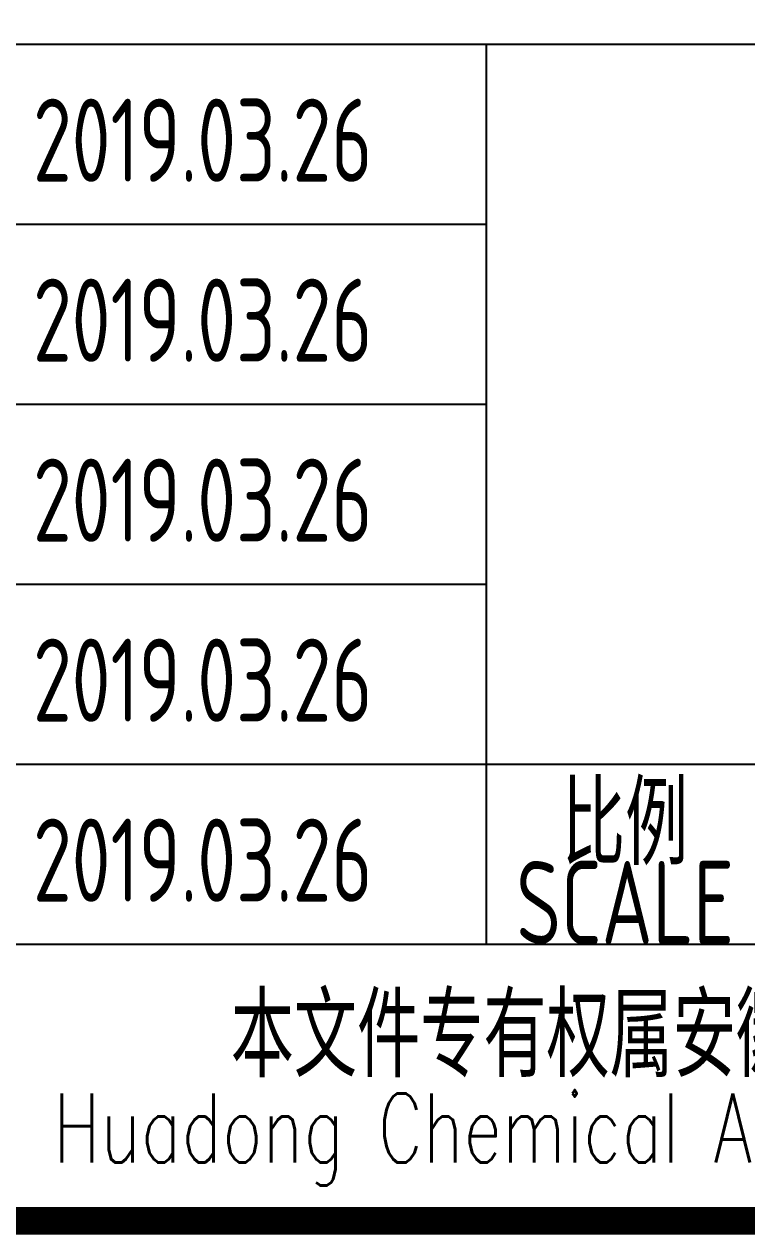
# Model space of a CAD drawing. Extents: x 5904849 to 6011887, y -826029 to -177002.
# Drawn here: x 5939315 to 5940619, y -792095 to -789909 of the extents above; entities that cross this region are included whole.
import ezdxf
from ezdxf.enums import TextEntityAlignment as Align

# ---------------------------------------------------------------- set-up
doc = ezdxf.new("R2010")
doc.units = 0
doc.header["$LTSCALE"] = 1000
doc.header["$MEASUREMENT"] = 0
doc.layers.get('0').update_dxf_attribs({"linetype": 'CONTINUOUS'})
doc.layers.add('PUB_TITLE', color=4, linetype='CONTINUOUS')
doc.styles.add('AHD', font='sceie.shx', dxfattribs={"width": 0.7, "bigfont": 'sceic.shx'})
doc.styles.add('ECEC_TQ', font='txt_l.shx', dxfattribs={"bigfont": 'hztxt_l.shx'})
doc.styles.add('sceie', font='sceie.shx', dxfattribs={"bigfont": 'sceic.shx'})

msp = doc.modelspace()

# ---------------------------------------------------------------- linework, layer by layer
for p, q in [((5937399.4, -789944.5), (5942899.4, -789944.5)), ((5940149.4, -791569.5), (5940149.4, -789944.5)), ((5940149.4, -791569.5), (5940149.4, -789944.5)), ((5937399.4, -790269.5), (5940149.4, -790269.5)), ((5937399.4, -790594.5), (5940149.4, -790594.5)), ((5937399.4, -790919.5), (5940149.4, -790919.5)), ((5937399.4, -791244.5), (5940149.4, -791244.5)), ((5940149.4, -791244.5), (5946399.4, -791244.5)), ((5937399.4, -791569.5), (5946399.4, -791569.5)), ((5937399.4, -792069.5), (5946399.4, -792069.5))]:
    msp.add_line(p, q)
at = {"layer": 'PUB_TITLE', "color": 4, "const_width": 50}
msp.add_lwpolyline([(5906099.4, -792069.5), (5946399.4, -792069.5), (5946399.4, -763369.5), (5906099.4, -763369.5)], close=True, dxfattribs=at)

# ---------------------------------------------------------------- texts
for s, height, style, width, p in [('2019.03.26', 150, 'AHD', 0.8, (5939636.8, -790117.9)), ('2019.03.26', 150, 'AHD', 0.8, (5939636.8, -790442.9)), ('2019.03.26', 150, 'AHD', 0.8, (5939636.8, -790767.9)), ('2019.03.26', 150, 'AHD', 0.8, (5939636.8, -791092.9)), ('比例', 150, 'sceie', 0.8, (5940399.4, -791344.5)), ('2019.03.26', 150, 'AHD', 0.8, (5939636.8, -791417.9)), ('SCALE', 150, 'sceie', 0.8, (5940399.4, -791494.5)), ('本文件专有权属安徽华东化工医药工程有限责任公司所有,未经许可不得复制或转让给第三方', 150, 'sceie', 0.8, (5941984.9, -791744)), ('The proprietary right of this document belongs to Anhui Huadong Chemical And Medical Engineering  Co.,Ltd.  and any replication or transfer to the 3rd. side is forbidden without its permission. ', 125, 'ECEC_TQ', 0.72, (5941899.4, -791919.5))]:
    msp.add_text(s, height=height, dxfattribs=dict(style=style, width=width)).set_placement(p, align=Align.MIDDLE)

doc.saveas('drawing.dxf')
